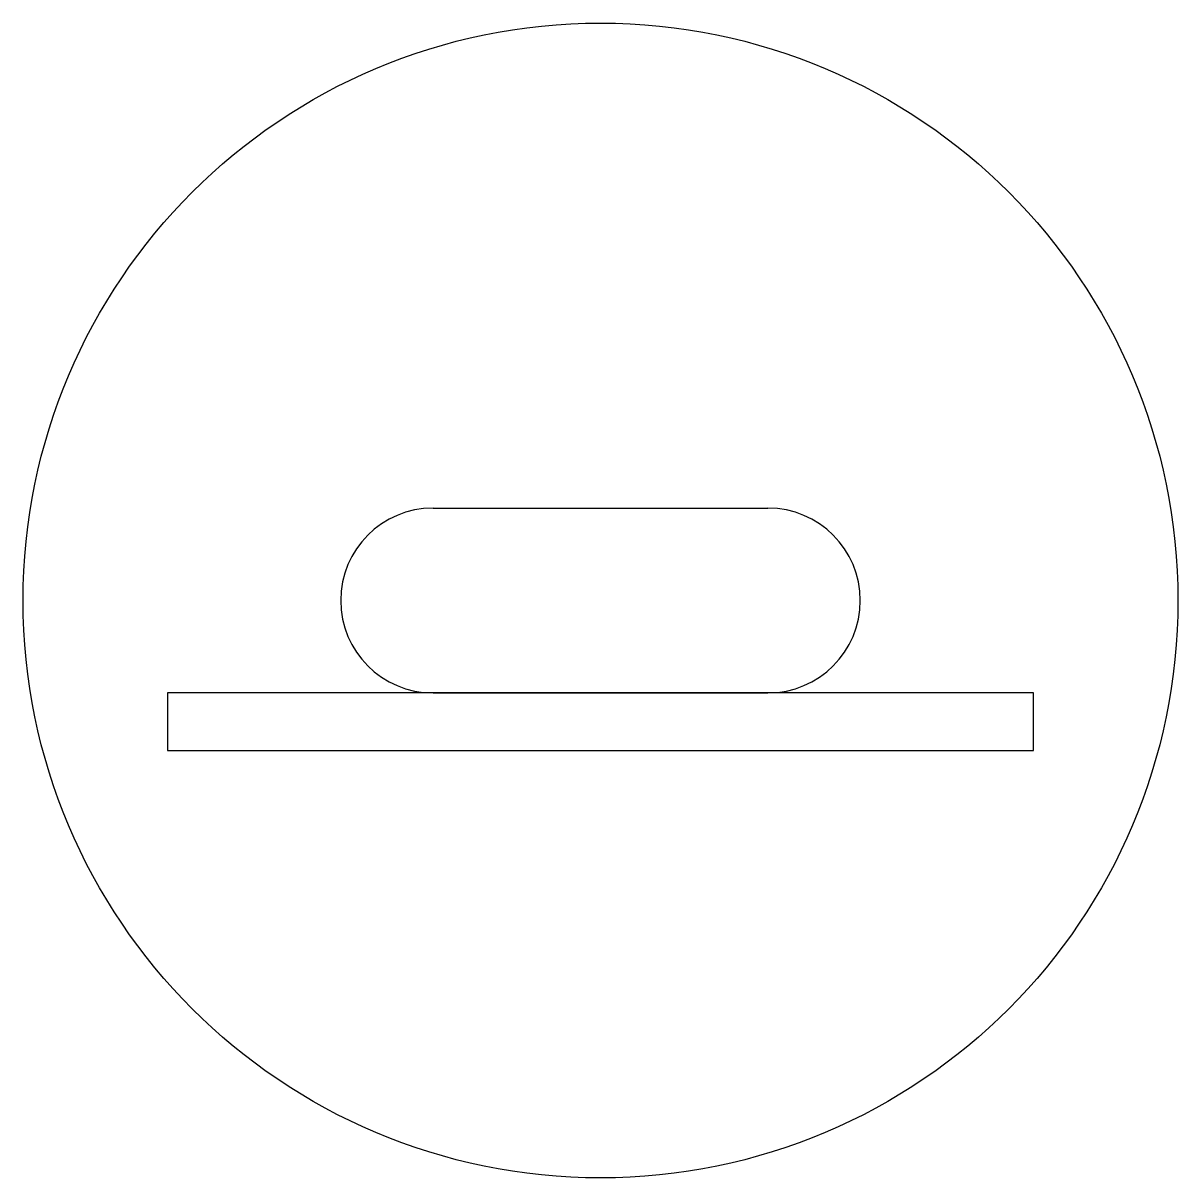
# Model space of a CAD drawing. Extents: x 436.4 to 456.4, y 112.3 to 132.3.
import ezdxf

# ---------------------------------------------------------------- set-up
doc = ezdxf.new("R2010")
doc.units = 0
doc.layers.add('Sketch087', color=7, linetype='CONTINUOUS')

msp = doc.modelspace()

# ---------------------------------------------------------------- linework, layer by layer
at = {"layer": 'Sketch087'}
for p, q in [((443.472, 123.902), (449.272, 123.902)), ((453.872, 120.702), (438.872, 120.702)), ((438.872, 120.702), (438.872, 119.702)), ((443.472, 120.702), (449.272, 120.702)), ((453.872, 119.702), (453.872, 120.702)), ((438.872, 119.702), (453.872, 119.702))]:
    msp.add_line(p, q, dxfattribs=at)
msp.add_circle((446.372, 122.302), 10, dxfattribs=at)
for centre, start, end in [((443.472, 122.302), 90, -90), ((449.272, 122.302), -90, 90)]:
    msp.add_arc(centre, 1.6, start, end, dxfattribs=at)

doc.saveas('drawing.dxf')
